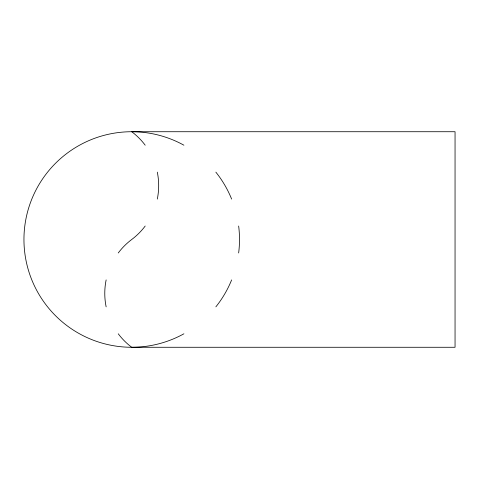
<?xml version="1.0" encoding="UTF-8"?>
<svg xmlns="http://www.w3.org/2000/svg" width="479" height="479" viewBox="0 0 479 479"><rect width="100%" height="100%" fill="white"/><g stroke="black" fill="none" stroke-linecap="round" stroke-linejoin="round"><path stroke-width="0.72" d="M238.656 226.028A107.775 107.775 0 0 1 238.656 252.972M231.632 279.916A107.775 107.775 0 0 1 215.855 306.859M183.9 333.803A107.775 107.775 0 0 1 23.95 239.5A107.775 107.775 0 0 1 183.9 145.197M215.855 172.141A107.775 107.775 0 0 1 231.632 199.084M157.31 172.141A67.359 67.359 0 0 1 157.31 199.084M145.197 145.197A67.359 67.359 0 0 0 131.725 131.725L455.05 131.725L455.05 347.275L131.725 347.275A67.359 67.359 0 0 1 118.253 333.803M106.14 306.859A67.359 67.359 0 0 1 106.14 279.916M118.253 252.972A67.359 67.359 0 0 1 131.725 239.5A67.359 67.359 0 0 0 145.197 226.028"/></g></svg>
